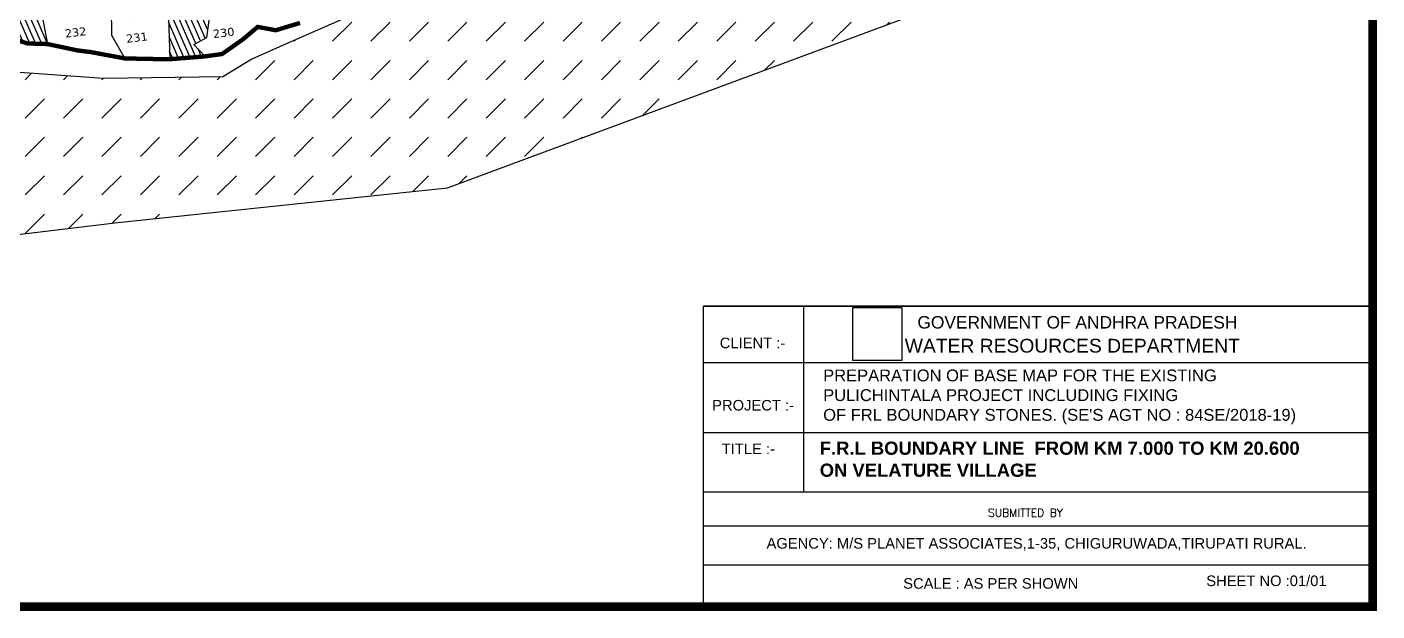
# Model space of a CAD drawing. Header units: inches. Extents: x 390077 to 397592, y 1846625 to 1854066.
# Drawn here: x 394482 to 397587, y 1846625 to 1847968 of the extents above; entities that cross this region are included whole.
import ezdxf

# ---------------------------------------------------------------- set-up
doc = ezdxf.new("R2010")
doc.units = ezdxf.units.IN
doc.header["$MEASUREMENT"] = 0
for name, color, linetype in [('BND', 6, 'Continuous'), ('SY.AREA', 7, 'Continuous'), ('TABLE', 7, 'Continuous'), ('TEXT', 7, 'Continuous'), ('VILLAGE AREA', 1, 'Continuous')]:
    doc.layers.add(name, color=color, linetype=linetype)
doc.styles.add('I', font='romans.shx', dxfattribs={"width": 0.9, "height": 3})
doc.styles.add('LE', font='arial.ttf', dxfattribs={"height": 3})
doc.styles.get("Standard").update_dxf_attribs({"font": 'verdana.ttf'})
picture_1 = doc.add_image_def('image1.png', size_in_pixel=(5098, 5519))

msp = doc.modelspace()

# ---------------------------------------------------------------- hatches: boundary and pattern name
h = msp.add_hatch()
h.set_pattern_fill('DASH', color=4, scale=500, angle=45)
h.paths.add_polyline_path([(396842.7, 1849749.6), (396827, 1849662.4), (396744.1, 1849438.2), (396635.8, 1849147.2), (396517.9, 1848864.6), (396474.6, 1848746.2), (396409, 1848626), (396335.1, 1848509), (396254.3, 1848417.1), (396026.7, 1848336.1), (395843.1, 1848284), (395795.2, 1848276.2), (395731.5, 1848257.9), (395645.2, 1848207.4), (395580.7, 1848158.7), (395423.7, 1848103.6), (395304.2, 1848033.8), (395205.7, 1847985.1), (395069.7, 1847925.5), (394998.5, 1847894.3), (394932.4, 1847853.5), (394657.7, 1847849.7), (394443.5, 1847865.1), (394158.1, 1847834.1), (393974.8, 1847763.5), (393824.4, 1847659.5), (393622.8, 1847494.9), (393458.2, 1847317.9), (393348.5, 1847179.9), (393155.3, 1846958), (392957.7, 1846727.4), (392884.5, 1846635), (393496.1, 1846635), (393519.8, 1846747.4), (393684.8, 1847048.3), (393792.4, 1847206), (393928.7, 1847363.6), (394057.8, 1847442.4), (394690.4, 1847518.3), (395448.9, 1847598.5), (396554.7, 1848008.1), (396750.1, 1848154.6), (396882.2, 1848696.2), (396998.6, 1849328), (397493.6, 1849874.6), (397577.3, 1849935.8), (397577.3, 1850265.4), (397440.6, 1850242.4), (397285.9, 1850243.2), (397222.7, 1850203.9), (397132.9, 1850125.4), (397007.8, 1849982.1)])
h.paths.add_polyline_path([(393274.5, 1846646.9), (393836.2, 1847399.6), (393736.5, 1847473.9), (393174.8, 1846721.3)], flags=24)
h.paths.add_polyline_path([(396128.2, 1847948.4), (396727.2, 1848671.8), (396631.4, 1848751.1), (396032.4, 1848027.7)], flags=24)
at = {"layer": 'VILLAGE AREA', "linetype": 'ByBlock'}
h = msp.add_hatch(dxfattribs=at)
h.set_pattern_fill('ANSI31', color=256, scale=100, angle=68.5464313)
h.paths.add_polyline_path([(394816.4, 1848145.3), (394757.1, 1848164), (394711.2, 1848161.7), (394685.1, 1848176.2), (394690.7, 1848229.9), (394654.4, 1848228), (394656.1, 1848263.5), (394643.4, 1848317.2), (394661, 1848385.1), (394638.4, 1848394.6), (394594.8, 1848332.9), (394493, 1848354.3), (394388.4, 1848027.8), (394405.4, 1847954), (394482.8, 1847930.2), (394529.2, 1847928.7), (394511.4, 1848025.4), (394532.5, 1848010.9), (394550, 1847994.3), (394578.2, 1847994.5), (394600.3, 1848016.5), (394675.5, 1848012), (394725.9, 1848028.7), (394726.9, 1847985.2), (394765, 1847994.3), (394759.3, 1848031.7), (394806.2, 1848014.3), (394809.9, 1847893.9), (394888.3, 1847900.1), (394891.1, 1847900.5), (394865.6, 1847928.1), (394895.1, 1847943.9), (394908.7, 1848044.9), (394910.4, 1848108.9), (394962.9, 1848094.9), (394989.5, 1848117), (395009.2, 1848100.6), (395049.3, 1848098.4), (395054.7, 1848130.5), (395085.2, 1848120.5), (395083.1, 1848155.5), (395002.9, 1848160.6), (394980.5, 1848181), (394935.7, 1848168.3), (394895.8, 1848173.3), (394877.4, 1848176.1), (394874.1, 1848157.5), (394857.4, 1848164), (394852.6, 1848141.9)])
h.paths.add_polyline_path([(394545.8, 1848082.3), (394666.9, 1848097.2), (394663.3, 1848126.4), (394542.2, 1848111.5)], flags=24)
h.paths.add_polyline_path([(395027.8, 1848095.5), (395086.6, 1848102.7), (395083.1, 1848131.5), (395024.2, 1848124.2)], flags=9)

# ---------------------------------------------------------------- linework, layer by layer
at = {"color": 0, "const_width": 20}
msp.add_lwpolyline([(390086.8, 1854056.4), (397577.3, 1854056.4), (397577.3, 1846635), (390086.8, 1846635)], close=True, dxfattribs=at)
at = {"color": 4}
for points in [[(393496.1, 1846635), (393519.8, 1846747.4), (393684.8, 1847048.3), (393792.4, 1847206), (393928.7, 1847363.6), (394057.8, 1847442.4), (394690.4, 1847518.3), (395448.9, 1847598.5), (396554.7, 1848008.1), (396750.1, 1848154.6), (396882.2, 1848696.2), (396998.6, 1849328), (397493.6, 1849874.6), (397577.3, 1849935.8)], [(395205.7, 1847985.1), (395069.7, 1847925.5), (394998.5, 1847894.3), (394932.4, 1847853.5), (394657.7, 1847849.7), (394443.5, 1847865.1)]]:
    msp.add_lwpolyline(points, dxfattribs=at)
msp.add_lwpolyline([(396037.8, 1847325.7), (397577.3, 1847325.7), (397577.3, 1846635), (396037.8, 1846635)], close=True)
at = {"layer": 'BND', "lineweight": 30, "const_width": 10}
msp.add_lwpolyline([(395109.6, 1847977.3), (395053.8, 1847960.5), (395012.3, 1847968.2), (394977.9, 1847939.3), (394930.2, 1847905.8), (394888.3, 1847900.1), (394806.9, 1847893.7), (394706.7, 1847895.7), (394627.4, 1847910.5), (394597.7, 1847914.1), (394529.2, 1847928.7), (394482.8, 1847930.2), (394405.4, 1847954)], dxfattribs=at)
at = {"layer": 'SY.AREA'}
for points in [[(394891.1, 1847900.5), (394865.6, 1847928.1), (394895.1, 1847943.9), (394908.7, 1848044.9)], [(394529.2, 1847928.7), (394511.4, 1848025.4), (394532.5, 1848010.9), (394550, 1847994.3), (394578.2, 1847994.5), (394600.3, 1848016.5), (394675.5, 1848012), (394676.1, 1847949.1), (394706.7, 1847895.7)], [(394675.5, 1848012), (394725.9, 1848028.7), (394726.9, 1847985.2), (394765, 1847994.3), (394759.3, 1848031.7), (394806.2, 1848014.3), (394809.9, 1847893.9)]]:
    msp.add_lwpolyline(points, dxfattribs=at)
at = {"layer": 'TABLE'}
for p, q in [((397577.3, 1847325.7), (396037.8, 1847325.7)), ((396268.6, 1846898.5), (396268.6, 1847325.7)), ((397577.3, 1847195.8), (396037.8, 1847195.8)), ((397577.3, 1847034.4), (396037.8, 1847034.4)), ((397577.3, 1846898.5), (396037.8, 1846898.5)), ((397577.3, 1846820), (396037.8, 1846820)), ((397577.3, 1846730.5), (396037.8, 1846730.5))]:
    msp.add_line(p, q, dxfattribs=at)

# ---------------------------------------------------------------- texts
for s, height, style, p in [('GOVERNMENT OF ANDHRA PRADESH', 28.565, 'LE', (396530, 1847274.6)), ('CLIENT :-', 24.26, 'LE', (396075.2, 1847229.3)), ('WATER RESOURCES DEPARTMENT', 31.739, 'LE', (396500.9, 1847219.2)), ('PROJECT :-', 24.26, 'LE', (396057.8, 1847086)), ('TITLE :-', 24.26, 'LE', (396079.8, 1846985.8)), ('SUBMITTED BY ', 18.109, 'I', (396692.3, 1846841.8)), ('SHEET NO :01/01', 24.256, 'LE', (397194.5, 1846682.3)), ('SCALE : AS PER SHOWN', 24.256, 'LE', (396497.3, 1846676.2))]:
    msp.add_text(s, height=height, dxfattribs=dict(at, style=style)).set_placement(p)
at = {"layer": 'TABLE', "attachment_point": 1, "style": 'LE'}
for s, insert, char_height, width in [("PREPARATION OF BASE MAP FOR THE EXISTING\\PPULICHINTALA PROJECT INCLUDING FIXING\\POF FRL BOUNDARY STONES. (SE'S AGT NO : 84SE/2018-19)", (396313.2, 1847180.3), 27.192, 1086.963), ('{\\fArial|b1|i0|c0|p34;\\C1;F.R.L BOUNDARY LINE  FROM KM 7.000 TO KM 20.600 \\PON VELATURE VILLAGE }', (396305.2, 1847014.5), 30.334, 1271.034), ('\\pi166.77;AGENCY: M/S PLANET ASSOCIATES,1-35, CHIGURUWADA,TIRUPATI RURAL.', (396016.1, 1846792.7), 24.256, 1573.275)]:
    msp.add_mtext(s, dxfattribs=dict(at, insert=insert, char_height=char_height, width=width))
at = {"layer": 'TEXT'}
for s, p in [('232', (394570, 1847943.3)), ('231', (394710.9, 1847931.4)), ('230', (394910.6, 1847942.3))]:
    msp.add_text(s, height=18.93, rotation=7.034, dxfattribs=at).set_placement(p)

# ---------------------------------------------------------------- pictures from other files: only their frames are drawn
image = msp.add_image(picture_1, insert=(396381.5, 1847201.2), size_in_units=(112.5, 121.8))
image.dxf.flags = 7

doc.saveas('drawing.dxf')
